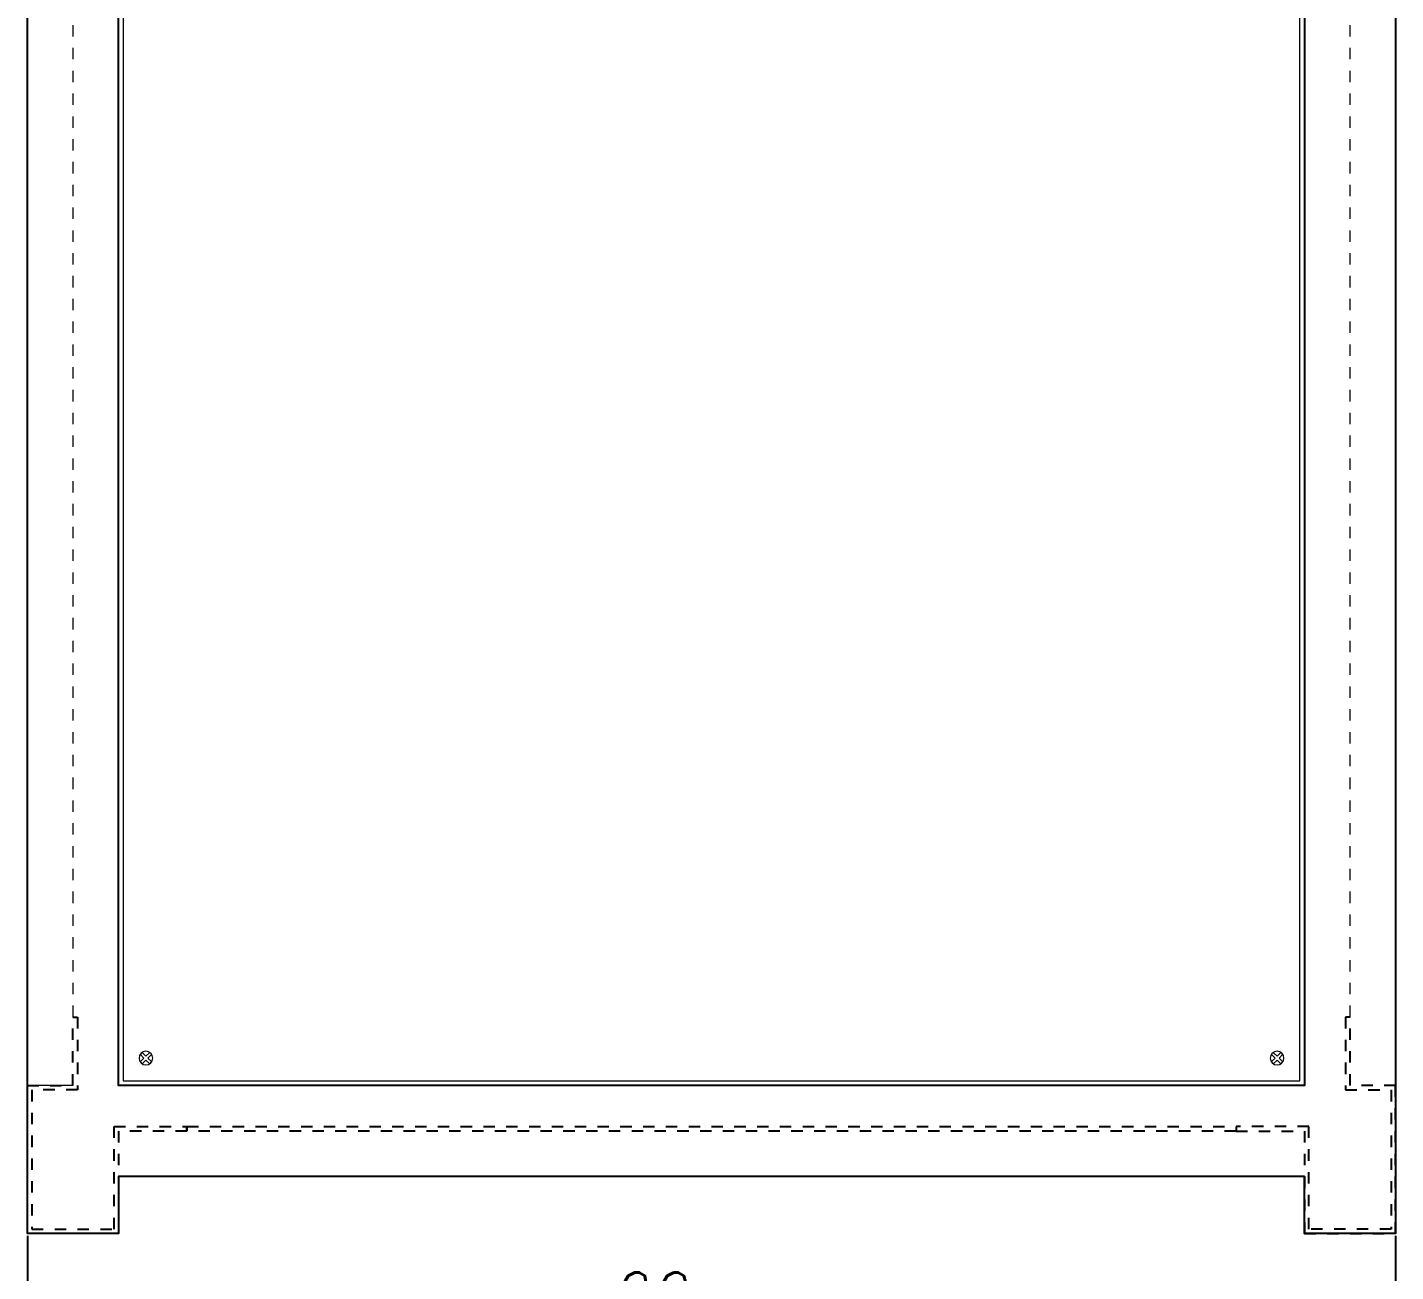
# Model space of a CAD drawing. Header units: millimetres. Extents: x 9130 to 9550, y -18883 to -17651.
# Drawn here: x 9404.8 to 9464.8, y -18825.1 to -18770.5 of the extents above; entities that cross this region are included whole.
import ezdxf

# ---------------------------------------------------------------- set-up
doc = ezdxf.new("R2010")
doc.units = ezdxf.units.MM
doc.linetypes.add('EPL_DASH', pattern=[1, 0.5, -0.5])
doc.layers.add('01-KOSTUR ORMARA', color=7, linetype='Continuous')
doc.layers.add('02-MODULI', color=7, linetype='Continuous')
doc.layers.add('06-BATERIJA', color=1, linetype='Continuous', lineweight=0)
doc.styles.add('KOTE ZA MONNTAZU', font='simplex.shx', dxfattribs={"width": 0.7, "oblique": 8, "height": 3})
doc.dimstyles.new('Copy of KOTE ZA MONTAZU u cm', dxfattribs={"dimscale": 0, "dimtxt": 3, "dimasz": 1.5, "dimexe": 0.8, "dimexo": 0.1, "dimgap": 1, "dimtad": 1, "dimdec": 1, "dimzin": 12, "dimdsep": 46, "dimtxsty": 'KOTE ZA MONNTAZU', "dimcen": 1.5, "dimclrt": 1, "dimadec": 0, "dimazin": 0, "dimtfac": 1, "dimtdec": 1, "dimtmove": 0, "dimatfit": 3, "dimfxl": 1, "dimtolj": 2, "dimtzin": 0, "dimarcsym": 0})

# ---------------------------------------------------------------- blocks, each defined once
blk = doc.blocks.new('*D583')
at = {"layer": '02-MODULI', "color": 0, "linetype": 'Continuous', "lineweight": -2, "transparency": 16777216}
for p, q in [((9404.849, -18823.511), (9404.849, -18829.914)), ((9464.849, -18823.511), (9464.849, -18829.914)), ((9463.349, -18829.114), (9406.349, -18829.114))]:
    blk.add_line(p, q, dxfattribs=at)
at = {"layer": '02-MODULI', "color": 0, "linetype": 'Continuous', "transparency": 16777216}
for points in [[(9406.349, -18828.864), (9406.349, -18829.364), (9404.849, -18829.114)], [(9463.349, -18828.864), (9463.349, -18829.364), (9464.849, -18829.114)]]:
    blk.add_solid(points, dxfattribs=at)
at = {"layer": 'Defpoints', "color": 0, "linetype": 'Continuous', "transparency": 16777216}
for p in [(9404.849, -18823.411), (9464.849, -18823.411), (9404.849, -18829.114)]:
    blk.add_point(p, dxfattribs=at)
at = {"layer": '02-MODULI', "color": 1, "linetype": 'Continuous', "lineweight": 15, "transparency": 16777216, "insert": (9434.849, -18826.614), "char_height": 3, "attachment_point": 5, "style": 'KOTE ZA MONNTAZU'}
blk.add_mtext('\\A2;60 cm', dxfattribs=at)

msp = doc.modelspace()

# ---------------------------------------------------------------- linework, layer by layer
at = {"color": 5}
msp.add_lwpolyline([(9404.8487, -18618.4114), (9464.8487, -18618.4114), (9464.8487, -18823.4114), (9460.8487, -18823.4114), (9460.8487, -18820.9114), (9408.8487, -18820.9114), (9408.8487, -18823.4114), (9404.8487, -18823.4114), (9404.8487, -18618.4114)], dxfattribs=at)
at = {"color": 5, "linetype": 'EPL_DASH', "lineweight": 15}
for points in [[(9404.8487, -18816.9114), (9404.8487, -18622.4114), (9406.8487, -18622.4114), (9406.8487, -18816.9114)], [(9462.8487, -18816.9114), (9462.8487, -18622.4114), (9464.8487, -18622.4114), (9464.8487, -18816.9114)]]:
    msp.add_lwpolyline(points, close=True, dxfattribs=at)
at = {"color": 4, "linetype": 'EPL_DASH'}
for points in [[(9406.8487, -18813.9114), (9407.0487, -18813.9114), (9407.0487, -18817.1114), (9405.0487, -18817.1114), (9405.0487, -18823.2114), (9408.6487, -18823.2114), (9408.6487, -18818.7114), (9411.8487, -18818.7114), (9411.8487, -18818.9114), (9408.8487, -18818.9114), (9408.8487, -18823.4114), (9404.8487, -18823.4114), (9404.8487, -18816.9114), (9406.8487, -18816.9114)], [(9462.8487, -18813.9114), (9462.6487, -18813.9114), (9462.6487, -18817.1114), (9464.6487, -18817.1114), (9464.6487, -18823.2114), (9461.0487, -18823.2114), (9461.0487, -18818.7114), (9457.8487, -18818.7114), (9457.8487, -18818.9114), (9460.8487, -18818.9114), (9460.8487, -18823.4114), (9464.8487, -18823.4114), (9464.8487, -18816.9114), (9462.8487, -18816.9114)], [(9411.8487, -18818.7114), (9457.8487, -18818.7114), (9457.8487, -18818.9114), (9411.8487, -18818.9114)]]:
    msp.add_lwpolyline(points, close=True, dxfattribs=at)
at = {"layer": '01-KOSTUR ORMARA', "color": 5}
msp.add_lwpolyline([(9408.8487, -18622.4114), (9460.8487, -18622.4114), (9460.8487, -18816.9114), (9408.8487, -18816.9114)], close=True, dxfattribs=at)
at = {"layer": '01-KOSTUR ORMARA', "color": 5, "linetype": 'Continuous', "lineweight": 15}
msp.add_lwpolyline([(9460.6487, -18622.6114), (9409.0487, -18622.6114), (9409.0487, -18816.7114), (9460.6487, -18816.7114)], close=True, dxfattribs=at)
at = {"layer": '06-BATERIJA', "color": 7, "linetype": 'Continuous', "lineweight": 15}
for p, q in [((9409.7978, -18815.547), (9409.9621, -18815.7114)), ((9409.9621, -18815.7114), (9409.7978, -18815.8758)), ((9409.8843, -18815.4604), (9410.0487, -18815.6248)), ((9410.0487, -18815.798), (9409.8843, -18815.9624)), ((9410.0487, -18815.6248), (9410.2131, -18815.4604)), ((9410.0487, -18815.798), (9410.2131, -18815.9624)), ((9410.1353, -18815.7114), (9410.2997, -18815.547)), ((9410.1353, -18815.7114), (9410.2997, -18815.8758)), ((9459.3978, -18815.547), (9459.5621, -18815.7114)), ((9459.5621, -18815.7114), (9459.3978, -18815.8758)), ((9459.4843, -18815.4604), (9459.6487, -18815.6248)), ((9459.6487, -18815.798), (9459.4843, -18815.9624)), ((9459.6487, -18815.6248), (9459.8131, -18815.4604)), ((9459.6487, -18815.798), (9459.8131, -18815.9624)), ((9459.7353, -18815.7114), (9459.8997, -18815.547)), ((9459.7353, -18815.7114), (9459.8997, -18815.8758))]:
    msp.add_line(p, q, dxfattribs=at)
for points in [[(9410.3487, -18815.7114, 1), (9409.7487, -18815.7114, 1), (9410.3487, -18815.7114)], [(9459.9487, -18815.7114, 1), (9459.3487, -18815.7114, 1), (9459.9487, -18815.7114)]]:
    msp.add_lwpolyline(points, format="xyb", dxfattribs=at)

# ---------------------------------------------------------------- dimensions: what is measured, and where the dimension line sits
at = {"layer": '02-MODULI', "color": 4, "linetype": 'Continuous', "lineweight": 15}
dim = msp.add_linear_dim(base=(9404.8487, -18829.1138), p1=(9464.8487, -18823.4114), p2=(9404.8487, -18823.4114), dimstyle='Copy of KOTE ZA MONTAZU u cm', override={"dimscale": 1, "dimpost": ' cm'}, dxfattribs=at)
dim.commit()
dim.dimension.update_dxf_attribs({"geometry": '*D583', "text_midpoint": (9434.8487, -18829.1138), "dimtype": 160})

doc.saveas('drawing.dxf')
